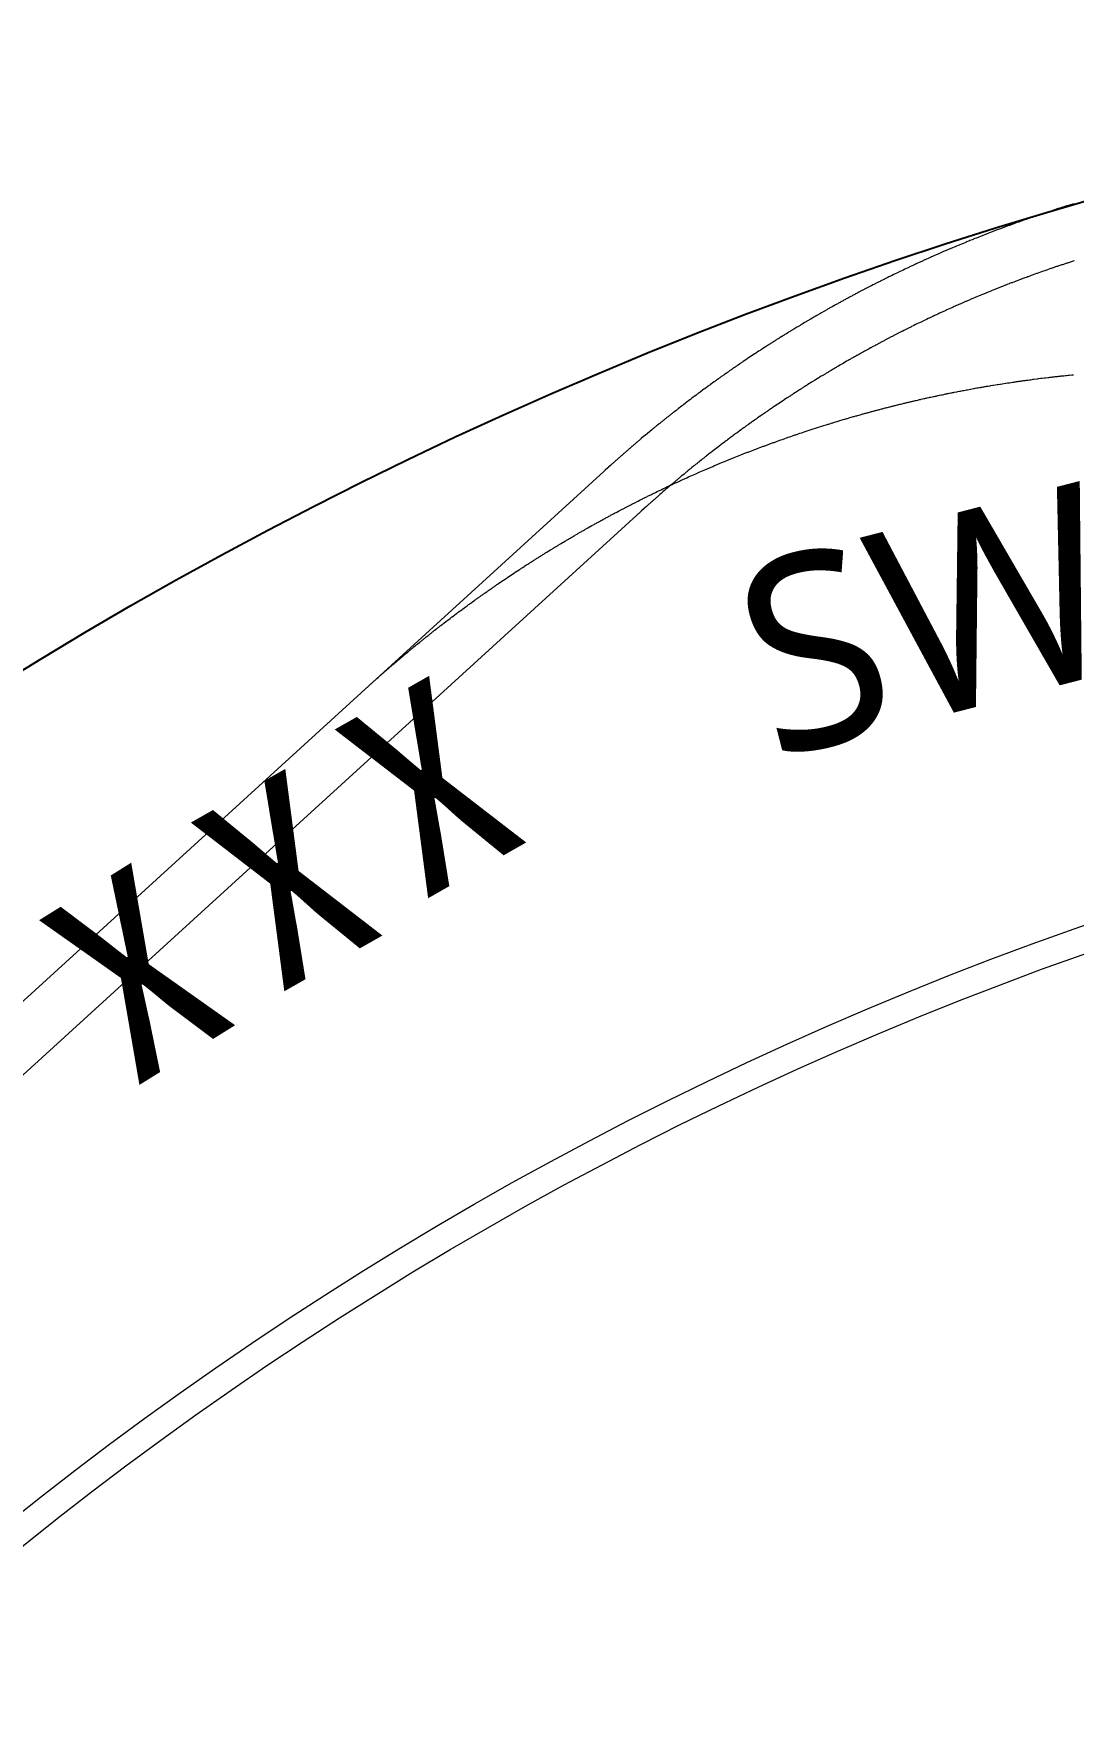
# Model space of a CAD drawing. Header units: millimetres. Extents: x 1403 to 2381, y 158 to 387.
# Drawn here: x 2264.17 to 2267.98, y 290.97 to 297.17 of the extents above; entities that cross this region are included whole.
import ezdxf
from ezdxf.lldxf.tags import DXFTag

# ---------------------------------------------------------------- set-up
doc = ezdxf.new("R2010")
doc.units = ezdxf.units.MM
doc.layers.get('0').update_dxf_attribs({"lineweight": 5})
doc.layers.add('COVER LENS', color=6, linetype='Continuous')
for name, color, linetype, lineweight in [('DIM', 3, 'Continuous', 5), ('Encap', 210, 'Continuous', 5), ('ITO', 2, 'Continuous', 5), ('lens', 6, 'Continuous', 13)]:
    doc.layers.add(name, color=color, linetype=linetype, lineweight=lineweight)
doc.styles.get("Standard").update_dxf_attribs({"font": 'txt', "bigfont": 'gbcbig.shx'})
tags = doc.linetypes.add('CENTER', pattern=[0.6, 0.375, -0.075, 0.075, -0.075]).pattern_tags.tags
tags[10:11] = [DXFTag(74, 4), DXFTag(75, 0), DXFTag(340, '0'), DXFTag(46, 1.0), DXFTag(50, 0.0), DXFTag(44, 0.0), DXFTag(45, 0.0)]
tags[8:9] = [DXFTag(74, 4), DXFTag(75, 0), DXFTag(340, '0'), DXFTag(46, 1.0), DXFTag(50, 0.0), DXFTag(44, 0.0), DXFTag(45, 0.0)]
tags[6:7] = [DXFTag(74, 4), DXFTag(75, 0), DXFTag(340, '0'), DXFTag(46, 1.0), DXFTag(50, 0.0), DXFTag(44, 0.0), DXFTag(45, 0.0)]
tags[4:5] = [DXFTag(74, 4), DXFTag(75, 0), DXFTag(340, '0'), DXFTag(46, 1.0), DXFTag(50, 0.0), DXFTag(44, 0.0), DXFTag(45, 0.0)]

# ---------------------------------------------------------------- blocks, each defined once
blk = doc.blocks.new('R104A3M-001-PNL-V01-C')
at = {"layer": 'Encap', "linetype": 'Continuous', "lineweight": 5}
blk.add_lwpolyline([(257.9549, 328.8259), (257.9621, 328.8325), (257.9646, 328.8346), (257.9694, 328.839), (257.9718, 328.8411), (257.9742, 328.8433), (257.9767, 328.8455), (257.9791, 328.8476), (257.9815, 328.8498), (257.984, 328.8519), (257.9888, 328.8563), (257.9913, 328.8584), (257.9937, 328.8606), (257.9961, 328.8627), (257.9986, 328.8648), (258.001, 328.867), (258.0035, 328.8691), (258.0059, 328.8713), (258.0083, 328.8734), (258.0108, 328.8756), (258.0132, 328.8777), (258.0157, 328.8798), (258.0181, 328.882), (258.0206, 328.8841), (258.023, 328.8862), (258.0255, 328.8883), (258.028, 328.8905), (258.0304, 328.8926), (258.0329, 328.8947), (258.0353, 328.8968), (258.0378, 328.8989), (258.0403, 328.9011), (258.0427, 328.9032), (258.0477, 328.9074), (258.0501, 328.9095), (258.0576, 328.9158), (258.06, 328.9179), (258.0725, 328.9284), (258.0749, 328.9305), (258.0849, 328.9389), (258.0874, 328.9409), (258.0949, 328.9472), (258.0974, 328.9492), (258.1049, 328.9555), (258.1074, 328.9575), (258.1124, 328.9617), (258.1149, 328.9637), (258.1174, 328.9658), (258.12, 328.9678), (258.125, 328.972), (258.1275, 328.974), (258.13, 328.9761), (258.1325, 328.9781), (258.1351, 328.9802), (258.1401, 328.9842), (258.1426, 328.9863), (258.1452, 328.9883), (258.1477, 328.9904), (258.1502, 328.9924), (258.1528, 328.9944), (258.1553, 328.9965), (258.1578, 328.9985), (258.1604, 329.0005), (258.1629, 329.0026), (258.1655, 329.0046), (258.1705, 329.0086), (258.1731, 329.0106), (258.1756, 329.0127), (258.1782, 329.0147), (258.1807, 329.0167), (258.1833, 329.0187), (258.1858, 329.0207), (258.1884, 329.0227), (258.1909, 329.0247), (258.1935, 329.0267), (258.196, 329.0288), (258.2012, 329.0328), (258.2037, 329.0348), (258.2063, 329.0367), (258.2089, 329.0387), (258.2114, 329.0407), (258.2166, 329.0447), (258.2191, 329.0467), (258.2243, 329.0507), (258.2268, 329.0527), (258.2294, 329.0546), (258.2372, 329.0606), (258.2397, 329.0625), (258.2449, 329.0665), (258.2475, 329.0684), (258.2527, 329.0724), (258.2553, 329.0743), (258.2579, 329.0763), (258.2604, 329.0782), (258.2656, 329.0822), (258.2682, 329.0841), (258.2708, 329.0861), (258.276, 329.0899), (258.2786, 329.0919), (258.2812, 329.0938), (258.2839, 329.0958), (258.2891, 329.0996), (258.2917, 329.1016), (258.2969, 329.1054), (258.2995, 329.1074), (258.3047, 329.1112), (258.3074, 329.1132), (258.3152, 329.1189), (258.3179, 329.1208), (258.3205, 329.1227), (258.3231, 329.1247), (258.3257, 329.1266), (258.3284, 329.1285), (258.3336, 329.1323), (258.3363, 329.1342), (258.3415, 329.138), (258.3442, 329.1399), (258.3468, 329.1418), (258.3495, 329.1437), (258.3521, 329.1456), (258.3547, 329.1474), (258.3574, 329.1493), (258.36, 329.1512), (258.3627, 329.1531), (258.3653, 329.155), (258.368, 329.1569), (258.3706, 329.1587), (258.3733, 329.1606), (258.3759, 329.1625), (258.3786, 329.1644), (258.3812, 329.1662), (258.3866, 329.17), (258.3892, 329.1718), (258.3919, 329.1737), (258.3945, 329.1756), (258.3972, 329.1774), (258.3999, 329.1793), (258.4025, 329.1811), (258.4052, 329.183), (258.4079, 329.1848), (258.4106, 329.1867), (258.4132, 329.1885), (258.4159, 329.1904), (258.4186, 329.1922), (258.4213, 329.1941), (258.4239, 329.1959), (258.4266, 329.1977), (258.4293, 329.1996), (258.4347, 329.2032), (258.4373, 329.2051), (258.4454, 329.2105), (258.4481, 329.2124), (258.4616, 329.2214), (258.4643, 329.2233), (258.4886, 329.2395), (258.4913, 329.2412), (258.4967, 329.2448), (258.4995, 329.2466), (258.5049, 329.2502), (258.5076, 329.2519), (258.5103, 329.2537), (258.5131, 329.2555), (258.5158, 329.2573), (258.5185, 329.259), (258.5239, 329.2626), (258.5267, 329.2643), (258.5321, 329.2679), (258.5349, 329.2696), (258.5376, 329.2714), (258.5403, 329.2731), (258.5431, 329.2749), (258.5458, 329.2766), (258.5485, 329.2784), (258.5513, 329.2801), (258.554, 329.2819), (258.5568, 329.2836), (258.5595, 329.2854), (258.5623, 329.2871), (258.565, 329.2889), (258.5677, 329.2906), (258.5705, 329.2923), (258.5732, 329.2941), (258.576, 329.2958), (258.5787, 329.2975), (258.5815, 329.2992), (258.5842, 329.301), (258.5898, 329.3044), (258.5925, 329.3061), (258.5953, 329.3078), (258.598, 329.3095), (258.6008, 329.3113), (258.6036, 329.313), (258.6063, 329.3147), (258.6119, 329.3181), (258.6146, 329.3198), (258.6202, 329.3232), (258.6229, 329.3249), (258.6313, 329.33), (258.634, 329.3316), (258.6452, 329.3384), (258.6479, 329.34), (258.6563, 329.3451), (258.6591, 329.3467), (258.6647, 329.3501), (258.6674, 329.3517), (258.673, 329.3551), (258.6758, 329.3567), (258.6786, 329.3584), (258.6814, 329.36), (258.6842, 329.3617), (258.687, 329.3633), (258.6898, 329.365), (258.6926, 329.3666), (258.6954, 329.3683), (258.701, 329.3715), (258.7038, 329.3732), (258.7066, 329.3748), (258.7095, 329.3764), (258.7123, 329.3781), (258.7179, 329.3813), (258.7207, 329.383), (258.7291, 329.3878), (258.732, 329.3894), (258.7348, 329.3911), (258.7432, 329.3959), (258.7461, 329.3975), (258.7545, 329.4023), (258.7574, 329.4039), (258.763, 329.4071), (258.7659, 329.4087), (258.7715, 329.4119), (258.7744, 329.4134), (258.78, 329.4166), (258.7829, 329.4182), (258.7857, 329.4198), (258.7886, 329.4213), (258.7914, 329.4229), (258.7943, 329.4245), (258.7971, 329.4261), (258.7999, 329.4276), (258.8028, 329.4292), (258.8056, 329.4308), (258.8085, 329.4323), (258.8113, 329.4339), (258.8142, 329.4354), (258.817, 329.437), (258.8199, 329.4386), (258.8227, 329.4401), (258.8256, 329.4417), (258.8285, 329.4432), (258.8313, 329.4447), (258.8342, 329.4463), (258.837, 329.4478), (258.8399, 329.4494), (258.8428, 329.4509), (258.8456, 329.4524), (258.8485, 329.454), (258.8514, 329.4555), (258.8542, 329.457), (258.8571, 329.4586), (258.86, 329.4601), (258.8628, 329.4616), (258.8686, 329.4646), (258.8714, 329.4662), (258.883, 329.4722), (258.8858, 329.4737), (258.8974, 329.4797), (258.9002, 329.4812), (258.9147, 329.4887), (258.9176, 329.4901), (258.9234, 329.4931), (258.9262, 329.4946), (258.9291, 329.496), (258.9378, 329.5005), (258.9407, 329.5019), (258.9465, 329.5049), (258.9494, 329.5063), (258.9523, 329.5078), (258.9552, 329.5092), (258.9582, 329.5107), (258.9611, 329.5121), (258.964, 329.5136), (258.9669, 329.515), (258.9698, 329.5165), (258.9727, 329.5179), (258.9756, 329.5194), (258.9814, 329.5222), (258.9843, 329.5237), (258.9873, 329.5251), (258.9902, 329.5265), (258.9931, 329.528), (258.9989, 329.5308), (259.0019, 329.5322), (259.0048, 329.5337), (259.0106, 329.5365), (259.0136, 329.5379), (259.0223, 329.5421), (259.0253, 329.5435), (259.0311, 329.5463), (259.0341, 329.5477), (259.0399, 329.5505), (259.0429, 329.5519), (259.0487, 329.5547), (259.0517, 329.5561), (259.0546, 329.5575), (259.0576, 329.5589), (259.0605, 329.5602), (259.0634, 329.5616), (259.0664, 329.563), (259.0693, 329.5644), (259.0723, 329.5657), (259.0752, 329.5671), (259.0782, 329.5685), (259.0811, 329.5698), (259.0841, 329.5712), (259.087, 329.5726), (259.09, 329.5739), (259.0929, 329.5753), (259.0959, 329.5766), (259.0988, 329.578), (259.1018, 329.5793), (259.1047, 329.5807), (259.1077, 329.582), (259.1107, 329.5834), (259.1136, 329.5847), (259.1166, 329.586), (259.1195, 329.5874), (259.1255, 329.59), (259.1284, 329.5914), (259.1344, 329.594), (259.1373, 329.5954), (259.1433, 329.598), (259.1462, 329.5993), (259.1522, 329.6019), (259.1551, 329.6033), (259.1641, 329.6072), (259.167, 329.6085), (259.179, 329.6137), (259.1819, 329.615), (259.1849, 329.6163), (259.1879, 329.6175), (259.1969, 329.6214), (259.1998, 329.6227), (259.2028, 329.6239), (259.2118, 329.6278), (259.2148, 329.629), (259.2208, 329.6316), (259.2238, 329.6328), (259.2268, 329.6341), (259.2298, 329.6353), (259.2358, 329.6379), (259.2388, 329.6391), (259.2418, 329.6404), (259.2478, 329.6428), (259.2508, 329.6441), (259.2538, 329.6453), (259.2568, 329.6466), (259.2628, 329.649), (259.2658, 329.6503), (259.2748, 329.6539), (259.2778, 329.6552), (259.2868, 329.6588), (259.2899, 329.66), (259.2929, 329.6613), (259.3049, 329.6661), (259.308, 329.6673), (259.32, 329.6721), (259.3231, 329.6733), (259.3261, 329.6744), (259.3321, 329.6768), (259.3352, 329.678), (259.3382, 329.6792), (259.3412, 329.6803), (259.3443, 329.6815), (259.3503, 329.6839), (259.3533, 329.685), (259.3564, 329.6862), (259.3594, 329.6874), (259.3624, 329.6885), (259.3655, 329.6897), (259.3685, 329.6908), (259.3716, 329.692), (259.3746, 329.6932), (259.3776, 329.6943), (259.3807, 329.6955), (259.3867, 329.6977), (259.3898, 329.6989), (259.3928, 329.7), (259.3959, 329.7012), (259.3989, 329.7023), (259.402, 329.7034), (259.405, 329.7046), (259.4081, 329.7057), (259.4111, 329.7068), (259.4142, 329.7079), (259.4172, 329.7091), (259.4203, 329.7102), (259.4233, 329.7113), (259.4264, 329.7124), (259.4294, 329.7135), (259.4325, 329.7146), (259.4355, 329.7158), (259.4386, 329.7169), (259.4416, 329.718), (259.4447, 329.7191), (259.4477, 329.7202), (259.4539, 329.7224), (259.4569, 329.7235), (259.46, 329.7245), (259.463, 329.7256), (259.4692, 329.7278), (259.4722, 329.7289), (259.4753, 329.73), (259.4783, 329.731), (259.4845, 329.7332), (259.4875, 329.7343), (259.4906, 329.7353), (259.4968, 329.7375), (259.4998, 329.7385), (259.506, 329.7407), (259.509, 329.7417), (259.5121, 329.7428), (259.5152, 329.7438), (259.5183, 329.7449), (259.5213, 329.7459), (259.5244, 329.747), (259.5306, 329.749), (259.5336, 329.7501), (259.5398, 329.7521), (259.5429, 329.7532), (259.5491, 329.7552), (259.5521, 329.7563), (259.5676, 329.7613), (259.5706, 329.7624), (259.6016, 329.7724), (259.6047, 329.7733), (259.614, 329.7763), (259.617, 329.7773), (259.6201, 329.7782), (259.6294, 329.7812), (259.6326, 329.7821), (259.6357, 329.7831), (259.6388, 329.784), (259.645, 329.786), (259.6481, 329.7869), (259.6512, 329.7879), (259.6543, 329.7888), (259.6574, 329.7898), (259.6605, 329.7907), (259.6636, 329.7917), (259.6698, 329.7935), (259.6729, 329.7945), (259.676, 329.7954), (259.6792, 329.7964), (259.6885, 329.7991), (259.6916, 329.8001), (259.6978, 329.8019), (259.701, 329.8028), (259.7041, 329.8037), (259.7072, 329.8047), (259.7134, 329.8065), (259.7166, 329.8074), (259.729, 329.811), (259.7322, 329.8119), (259.7384, 329.8137), (259.7415, 329.8145), (259.7447, 329.8154), (259.754, 329.8181), (259.7572, 329.819), (259.7603, 329.8198), (259.7634, 329.8207), (259.7666, 329.8216), (259.7697, 329.8224), (259.7728, 329.8233), (259.776, 329.8242), (259.7791, 329.825), (259.7822, 329.8259), (259.7854, 329.8267), (259.7885, 329.8276), (259.7916, 329.8284), (259.7948, 329.8293), (259.7979, 329.8301), (259.801, 329.831), (259.8042, 329.8318), (259.8073, 329.8327), (259.8105, 329.8335), (259.8136, 329.8343), (259.8167, 329.8352), (259.8199, 329.836), (259.823, 329.8368), (259.8262, 329.8377), (259.8324, 329.8393), (259.8356, 329.8401), (259.8387, 329.841), (259.8419, 329.8418), (259.845, 329.8426), (259.8482, 329.8434), (259.8513, 329.8442), (259.8545, 329.845), (259.8576, 329.8458), (259.8608, 329.8466), (259.8639, 329.8474), (259.8671, 329.8482), (259.8702, 329.849), (259.8734, 329.8498), (259.8765, 329.8506), (259.8797, 329.8514), (259.8828, 329.8522), (259.886, 329.853), (259.8891, 329.8537), (259.8923, 329.8545), (259.8954, 329.8553), (259.8986, 329.8561), (259.9017, 329.8568), (259.9081, 329.8584), (259.9112, 329.8591), (259.9144, 329.8599), (259.9175, 329.8607), (259.9207, 329.8614), (259.9238, 329.8622), (259.927, 329.8629), (259.9302, 329.8637), (259.9333, 329.8644), (259.9365, 329.8652), (259.9397, 329.8659), (259.9428, 329.8667), (259.946, 329.8674), (259.9491, 329.8682), (259.9555, 329.8696), (259.9586, 329.8704), (259.965, 329.8718), (259.9681, 329.8725), (259.9713, 329.8733), (259.9745, 329.874), (259.9776, 329.8747), (259.9872, 329.8768), (259.9903, 329.8775), (259.9935, 329.8782), (259.9967, 329.879), (259.9998, 329.8797), (260.0062, 329.8811), (260.0094, 329.8817), (260.0125, 329.8824), (260.0221, 329.8845), (260.0252, 329.8852), (260.0284, 329.8859), (260.0316, 329.8865), (260.0348, 329.8872), (260.0379, 329.8879), (260.0411, 329.8886), (260.0443, 329.8892), (260.0507, 329.8906), (260.0538, 329.8912), (260.0602, 329.8926), (260.0634, 329.8932), (260.0666, 329.8939), (260.0698, 329.8945), (260.0729, 329.8952), (260.0761, 329.8958), (260.0793, 329.8965), (260.0857, 329.8977), (260.0889, 329.8984), (260.092, 329.899), (260.0952, 329.8996), (260.0984, 329.9003), (260.108, 329.9021), (260.1112, 329.9028), (260.1176, 329.904), (260.1207, 329.9046), (260.1303, 329.9064), (260.1335, 329.9071), (260.1431, 329.9089), (260.1463, 329.9094), (260.1687, 329.9136), (260.1719, 329.9141), (260.175, 329.9147), (260.1814, 329.9159), (260.1846, 329.9164), (260.191, 329.9176), (260.1942, 329.9181), (260.1974, 329.9187), (260.2006, 329.9192), (260.2038, 329.9198), (260.207, 329.9203), (260.2102, 329.9209), (260.2135, 329.9214), (260.2167, 329.922), (260.2199, 329.9225), (260.2231, 329.9231), (260.2295, 329.9241), (260.2327, 329.9247), (260.2391, 329.9257), (260.2423, 329.9263), (260.2551, 329.9283), (260.2583, 329.9289), (260.2647, 329.9299), (260.268, 329.9304), (260.2936, 329.9344), (260.2969, 329.9349), (260.3001, 329.9353), (260.3129, 329.9373), (260.3161, 329.9377), (260.3193, 329.9382), (260.3226, 329.9387), (260.3258, 329.9391), (260.3322, 329.9401), (260.3354, 329.9405), (260.3386, 329.941), (260.3419, 329.9414), (260.3451, 329.9419), (260.3483, 329.9423), (260.3515, 329.9428), (260.3547, 329.9432), (260.3579, 329.9437), (260.3612, 329.9441), (260.3644, 329.9445), (260.3676, 329.945), (260.374, 329.9458), (260.3773, 329.9463), (260.3837, 329.9471), (260.3869, 329.9476), (260.3902, 329.948), (260.403, 329.9496), (260.4063, 329.95), (260.4159, 329.9512), (260.4192, 329.9516), (260.4288, 329.9528), (260.4321, 329.9532), (260.4417, 329.9544), (260.445, 329.9548), (260.4482, 329.9551), (260.4546, 329.9559), (260.4579, 329.9563), (260.4611, 329.9566), (260.4643, 329.957), (260.4676, 329.9574), (260.4708, 329.9577), (260.474, 329.9581), (260.4772, 329.9584), (260.4805, 329.9588), (260.4837, 329.9591), (260.4869, 329.9595), (260.4902, 329.9598), (260.4934, 329.9602), (260.4966, 329.9605), (260.4999, 329.9609), (260.5063, 329.9615), (260.5096, 329.9619), (260.516, 329.9625), (260.5193, 329.9629), (260.5289, 329.9638), (260.5322, 329.9641), (260.5354, 329.9645)], dxfattribs=at)
at = {"layer": 'Encap', "linetype": 'CENTER', "lineweight": 5}
blk.add_circle((264.9483, 315.4122), 13.175, dxfattribs=at)
at = {"layer": 'ITO', "linetype": 'Continuous', "lineweight": 5}
blk.add_lwpolyline([(260.5348, 330.5898), (260.5317, 330.5888), (260.5286, 330.5879), (260.5255, 330.5869), (260.5224, 330.586), (260.5162, 330.584), (260.5131, 330.5831), (260.51, 330.5821), (260.5068, 330.5812), (260.4975, 330.5782), (260.4944, 330.5773), (260.4914, 330.5763), (260.4821, 330.5733), (260.479, 330.5724), (260.448, 330.5624), (260.445, 330.5613), (260.4295, 330.5563), (260.4265, 330.5552), (260.4203, 330.5532), (260.4172, 330.5521), (260.411, 330.5501), (260.408, 330.549), (260.4018, 330.547), (260.3987, 330.5459), (260.3957, 330.5449), (260.3926, 330.5438), (260.3895, 330.5428), (260.3864, 330.5417), (260.3834, 330.5407), (260.3772, 330.5385), (260.3742, 330.5375), (260.368, 330.5353), (260.3649, 330.5343), (260.3619, 330.5332), (260.3557, 330.531), (260.3527, 330.53), (260.3496, 330.5289), (260.3466, 330.5278), (260.3404, 330.5256), (260.3374, 330.5245), (260.3343, 330.5235), (260.3313, 330.5224), (260.3251, 330.5202), (260.3221, 330.5191), (260.319, 330.518), (260.316, 330.5169), (260.3129, 330.5158), (260.3099, 330.5146), (260.3068, 330.5135), (260.3038, 330.5124), (260.3007, 330.5113), (260.2977, 330.5102), (260.2946, 330.5091), (260.2916, 330.5079), (260.2885, 330.5068), (260.2855, 330.5057), (260.2824, 330.5046), (260.2794, 330.5034), (260.2763, 330.5023), (260.2733, 330.5012), (260.2702, 330.5), (260.2672, 330.4989), (260.2641, 330.4977), (260.2581, 330.4955), (260.255, 330.4943), (260.252, 330.4932), (260.249, 330.492), (260.2459, 330.4908), (260.2429, 330.4897), (260.2398, 330.4885), (260.2368, 330.4874), (260.2338, 330.4862), (260.2307, 330.485), (260.2277, 330.4839), (260.2217, 330.4815), (260.2186, 330.4803), (260.2156, 330.4792), (260.2126, 330.478), (260.2095, 330.4768), (260.2035, 330.4744), (260.2005, 330.4733), (260.1974, 330.4721), (260.1854, 330.4673), (260.1823, 330.4661), (260.1703, 330.4613), (260.1673, 330.46), (260.1642, 330.4588), (260.1552, 330.4552), (260.1522, 330.4539), (260.1432, 330.4503), (260.1402, 330.449), (260.1342, 330.4466), (260.1312, 330.4453), (260.1282, 330.4441), (260.1252, 330.4428), (260.1192, 330.4404), (260.1162, 330.4391), (260.1132, 330.4379), (260.1072, 330.4353), (260.1042, 330.4341), (260.1012, 330.4328), (260.0982, 330.4316), (260.0922, 330.429), (260.0892, 330.4278), (260.0802, 330.4239), (260.0772, 330.4227), (260.0743, 330.4214), (260.0653, 330.4175), (260.0623, 330.4163), (260.0593, 330.415), (260.0564, 330.4137), (260.0444, 330.4085), (260.0415, 330.4072), (260.0325, 330.4033), (260.0296, 330.4019), (260.0236, 330.3993), (260.0207, 330.398), (260.0147, 330.3954), (260.0118, 330.394), (260.0058, 330.3914), (260.0029, 330.39), (259.9969, 330.3874), (259.994, 330.386), (259.991, 330.3847), (259.9881, 330.3834), (259.9851, 330.382), (259.9821, 330.3807), (259.9792, 330.3793), (259.9762, 330.378), (259.9733, 330.3766), (259.9703, 330.3753), (259.9674, 330.3739), (259.9644, 330.3726), (259.9615, 330.3712), (259.9585, 330.3698), (259.9556, 330.3685), (259.9526, 330.3671), (259.9497, 330.3657), (259.9467, 330.3644), (259.9438, 330.363), (259.9408, 330.3616), (259.9379, 330.3602), (259.935, 330.3589), (259.932, 330.3575), (259.9291, 330.3561), (259.9261, 330.3547), (259.9203, 330.3519), (259.9173, 330.3505), (259.9115, 330.3477), (259.9085, 330.3463), (259.9027, 330.3435), (259.8997, 330.3421), (259.891, 330.3379), (259.888, 330.3365), (259.8822, 330.3337), (259.8793, 330.3322), (259.8763, 330.3308), (259.8705, 330.328), (259.8676, 330.3265), (259.8647, 330.3251), (259.8617, 330.3237), (259.8588, 330.3222), (259.853, 330.3194), (259.8501, 330.3179), (259.8472, 330.3165), (259.8443, 330.315), (259.8414, 330.3136), (259.8385, 330.3121), (259.8356, 330.3107), (259.8326, 330.3092), (259.8297, 330.3078), (259.8268, 330.3063), (259.8239, 330.3049), (259.8181, 330.3019), (259.8152, 330.3005), (259.8065, 330.296), (259.8036, 330.2946), (259.8008, 330.2931), (259.795, 330.2901), (259.7921, 330.2887), (259.7776, 330.2812), (259.7748, 330.2797), (259.7632, 330.2737), (259.7604, 330.2722), (259.7488, 330.2662), (259.746, 330.2646), (259.7402, 330.2616), (259.7374, 330.2601), (259.7345, 330.2586), (259.7316, 330.257), (259.7288, 330.2555), (259.7259, 330.254), (259.723, 330.2524), (259.7202, 330.2509), (259.7173, 330.2494), (259.7144, 330.2478), (259.7116, 330.2463), (259.7087, 330.2447), (259.7059, 330.2432), (259.703, 330.2417), (259.7001, 330.2401), (259.6973, 330.2386), (259.6944, 330.237), (259.6916, 330.2354), (259.6887, 330.2339), (259.6859, 330.2323), (259.683, 330.2308), (259.6802, 330.2292), (259.6773, 330.2276), (259.6745, 330.2261), (259.6717, 330.2245), (259.6688, 330.2229), (259.666, 330.2213), (259.6631, 330.2198), (259.6603, 330.2182), (259.6574, 330.2166), (259.6518, 330.2134), (259.6489, 330.2119), (259.6433, 330.2087), (259.6404, 330.2071), (259.6348, 330.2039), (259.6319, 330.2023), (259.6235, 330.1975), (259.6206, 330.1959), (259.6122, 330.1911), (259.6094, 330.1894), (259.6065, 330.1878), (259.5981, 330.183), (259.5953, 330.1813), (259.5897, 330.1781), (259.5869, 330.1764), (259.584, 330.1748), (259.5812, 330.1732), (259.5784, 330.1715), (259.5728, 330.1683), (259.57, 330.1666), (259.5672, 330.165), (259.5644, 330.1633), (259.5616, 330.1617), (259.5588, 330.16), (259.556, 330.1584), (259.5532, 330.1567), (259.5504, 330.1551), (259.5448, 330.1517), (259.5421, 330.1501), (259.5365, 330.1467), (259.5337, 330.1451), (259.5253, 330.14), (259.5226, 330.1384), (259.5114, 330.1316), (259.5087, 330.13), (259.5003, 330.1249), (259.4976, 330.1232), (259.492, 330.1198), (259.4893, 330.1181), (259.4837, 330.1147), (259.481, 330.113), (259.4782, 330.1113), (259.4754, 330.1095), (259.4727, 330.1078), (259.4699, 330.1061), (259.4672, 330.1044), (259.4616, 330.101), (259.4589, 330.0992), (259.4561, 330.0975), (259.4534, 330.0958), (259.4506, 330.0941), (259.4479, 330.0923), (259.4451, 330.0906), (259.4424, 330.0889), (259.4397, 330.0871), (259.4369, 330.0854), (259.4342, 330.0836), (259.4314, 330.0819), (259.4287, 330.0801), (259.4259, 330.0784), (259.4232, 330.0766), (259.4205, 330.0749), (259.4177, 330.0731), (259.415, 330.0714), (259.4123, 330.0696), (259.4095, 330.0679), (259.4041, 330.0643), (259.4013, 330.0626), (259.3959, 330.059), (259.3932, 330.0573), (259.3905, 330.0555), (259.3877, 330.0537), (259.385, 330.0519), (259.3823, 330.0502), (259.3769, 330.0466), (259.3741, 330.0448), (259.3687, 330.0412), (259.366, 330.0395), (259.3417, 330.0233), (259.339, 330.0214), (259.3255, 330.0124), (259.3228, 330.0105), (259.3147, 330.0051), (259.3121, 330.0032), (259.3067, 329.9996), (259.304, 329.9977), (259.3013, 329.9959), (259.2987, 329.9941), (259.296, 329.9922), (259.2933, 329.9904), (259.2906, 329.9885), (259.288, 329.9867), (259.2853, 329.9848), (259.2826, 329.983), (259.2799, 329.9811), (259.2773, 329.9793), (259.2746, 329.9774), (259.2719, 329.9756), (259.2693, 329.9737), (259.2666, 329.9718), (259.264, 329.97), (259.2586, 329.9662), (259.256, 329.9644), (259.2533, 329.9625), (259.2507, 329.9606), (259.248, 329.9587), (259.2454, 329.9569), (259.2427, 329.955), (259.2401, 329.9531), (259.2374, 329.9512), (259.2348, 329.9493), (259.2321, 329.9474), (259.2295, 329.9456), (259.2269, 329.9437), (259.2242, 329.9418), (259.2216, 329.9399), (259.2189, 329.938), (259.2137, 329.9342), (259.211, 329.9323), (259.2058, 329.9285), (259.2031, 329.9266), (259.2005, 329.9247), (259.1979, 329.9227), (259.1953, 329.9208), (259.1926, 329.9189), (259.1848, 329.9132), (259.1821, 329.9112), (259.1769, 329.9074), (259.1743, 329.9054), (259.1691, 329.9016), (259.1665, 329.8996), (259.1613, 329.8958), (259.1586, 329.8938), (259.156, 329.8919), (259.1534, 329.8899), (259.1482, 329.8861), (259.1456, 329.8841), (259.143, 329.8822), (259.1378, 329.8782), (259.1353, 329.8763), (259.1327, 329.8743), (259.1301, 329.8724), (259.1249, 329.8684), (259.1223, 329.8665), (259.1171, 329.8625), (259.1146, 329.8606), (259.1068, 329.8546), (259.1042, 329.8527), (259.1017, 329.8507), (259.0965, 329.8467), (259.094, 329.8447), (259.0888, 329.8407), (259.0863, 329.8387), (259.0837, 329.8367), (259.0811, 329.8348), (259.0786, 329.8328), (259.0734, 329.8288), (259.0709, 329.8267), (259.0683, 329.8247), (259.0658, 329.8227), (259.0632, 329.8207), (259.0607, 329.8187), (259.0581, 329.8167), (259.0556, 329.8147), (259.053, 329.8127), (259.0505, 329.8106), (259.0479, 329.8086), (259.0429, 329.8046), (259.0403, 329.8026), (259.0378, 329.8005), (259.0352, 329.7985), (259.0327, 329.7965), (259.0302, 329.7944), (259.0276, 329.7924), (259.0251, 329.7904), (259.0226, 329.7883), (259.02, 329.7863), (259.0175, 329.7842), (259.0125, 329.7802), (259.0099, 329.7781), (259.0074, 329.7761), (259.0049, 329.774), (259.0024, 329.772), (258.9974, 329.7678), (258.9948, 329.7658), (258.9923, 329.7637), (258.9898, 329.7617), (258.9848, 329.7575), (258.9823, 329.7555), (258.9748, 329.7492), (258.9723, 329.7472), (258.9648, 329.7409), (258.9623, 329.7389), (258.9523, 329.7305), (258.9499, 329.7284), (258.9374, 329.7179), (258.935, 329.7158), (258.9275, 329.7095), (258.9251, 329.7074), (258.9201, 329.7032), (258.9177, 329.7011), (258.9152, 329.6989), (258.9127, 329.6968), (258.9103, 329.6947), (258.9078, 329.6926), (258.9054, 329.6905), (258.9029, 329.6883), (258.9004, 329.6862), (258.898, 329.6841), (258.8955, 329.682), (258.8931, 329.6798), (258.8906, 329.6777), (258.8882, 329.6756), (258.8857, 329.6734), (258.8833, 329.6713), (258.8809, 329.6691), (258.8784, 329.667), (258.876, 329.6648), (258.8735, 329.6627), (258.8711, 329.6606), (258.8687, 329.6584), (258.8662, 329.6563), (258.8614, 329.6519), (258.8589, 329.6498), (258.8565, 329.6476), (258.8541, 329.6455), (258.8516, 329.6433), (258.8492, 329.6411), (258.8468, 329.639), (258.842, 329.6346), (258.8395, 329.6325), (258.8323, 329.6259), (258.8299, 329.6238), (258.8203, 329.615), (258.8179, 329.6129), (258.8155, 329.6107), (258.8154, 329.6107), (255.0945, 326.2178)], dxfattribs=at)
blk = doc.blocks.new('R104A3M-001-Fom-V01-A')
at = {"layer": 'DIM', "color": 32, "lineweight": 5}
for points in [[(-4.4107, 14.969), (-4.4351, 14.9611), (-4.4381, 14.96), (-4.4536, 14.955), (-4.4566, 14.9539), (-4.4638, 14.9515), (-4.4669, 14.9504), (-4.4721, 14.9488), (-4.4751, 14.9477), (-4.4823, 14.9453), (-4.4845, 14.9446), (-4.4875, 14.9436), (-4.4915, 14.9421), (-4.4946, 14.9411), (-4.4968, 14.9404), (-4.4998, 14.9394), (-4.506, 14.9372), (-4.509, 14.9362), (-4.5161, 14.9336), (-4.5182, 14.933), (-4.5185, 14.9329), (-4.5275, 14.9297), (-4.5305, 14.9287), (-4.5308, 14.9286), (-4.5338, 14.9275), (-4.54, 14.9253), (-4.5457, 14.9232), (-4.5488, 14.9222), (-4.5491, 14.9221), (-4.5553, 14.9199), (-4.5583, 14.9188), (-4.5614, 14.9177), (-4.5644, 14.9166), (-4.5648, 14.9164), (-4.5678, 14.9152), (-4.5736, 14.9132), (-4.5766, 14.9121), (-4.5797, 14.911), (-4.5827, 14.9099), (-4.5831, 14.9097), (-4.5861, 14.9085), (-4.5919, 14.9065), (-4.5949, 14.9054), (-4.5953, 14.9052), (-4.5983, 14.904), (-4.6041, 14.902), (-4.6044, 14.9018), (-4.6075, 14.9006), (-4.6105, 14.8995), (-4.6136, 14.8983), (-4.6196, 14.8961), (-4.6227, 14.8949), (-4.6247, 14.8942), (-4.626, 14.8937), (-4.6318, 14.8914), (-4.6348, 14.8903), (-4.6379, 14.8891), (-4.6399, 14.8884), (-4.6412, 14.8879), (-4.647, 14.8856), (-4.649, 14.8849), (-4.6533, 14.8832), (-4.6591, 14.8809), (-4.6611, 14.8802), (-4.6624, 14.8797), (-4.6655, 14.8785), (-4.6732, 14.8754), (-4.6772, 14.8739), (-4.6776, 14.8738), (-4.6896, 14.869), (-4.6927, 14.8678), (-4.7011, 14.8645), (-4.7051, 14.8627), (-4.7108, 14.8605), (-4.7162, 14.8584), (-4.7192, 14.8571), (-4.7282, 14.8535), (-4.7312, 14.8522), (-4.7372, 14.8498), (-4.7402, 14.8485), (-4.7432, 14.8473), (-4.7462, 14.846), (-4.7522, 14.8436), (-4.7552, 14.8423), (-4.7582, 14.8411), (-4.7642, 14.8385), (-4.7672, 14.8373), (-4.7702, 14.836), (-4.7732, 14.8348), (-4.7792, 14.8322), (-4.7822, 14.831), (-4.7912, 14.8271), (-4.793, 14.8263), (-4.7933, 14.8262), (-4.8061, 14.8207), (-4.8088, 14.8196), (-4.8112, 14.8185), (-4.8232, 14.8133), (-4.8261, 14.812), (-4.8325, 14.8092), (-4.8354, 14.8078), (-4.844, 14.8041), (-4.8469, 14.8028), (-4.8503, 14.8013), (-4.8532, 14.7999), (-4.8592, 14.7973), (-4.8621, 14.7959), (-4.8681, 14.7933), (-4.871, 14.7919), (-4.8766, 14.7895), (-4.877, 14.7893), (-4.8811, 14.7874), (-4.8829, 14.7866), (-4.8858, 14.7852), (-4.8888, 14.7839), (-4.8917, 14.7825), (-4.8947, 14.7812), (-4.8976, 14.7798), (-4.9006, 14.7785), (-4.901, 14.7783), (-4.9066, 14.7757), (-4.9095, 14.7744), (-4.9099, 14.7742), (-4.9153, 14.7716), (-4.9183, 14.7703), (-4.9187, 14.7701), (-4.9217, 14.7687), (-4.926, 14.7667), (-4.9301, 14.7648), (-4.9305, 14.7646), (-4.9334, 14.7632), (-4.9364, 14.7618), (-4.9422, 14.759), (-4.9452, 14.7576), (-4.951, 14.7548), (-4.954, 14.7534), (-4.9598, 14.7506), (-4.9628, 14.7492), (-4.9715, 14.745), (-4.9745, 14.7436), (-4.9766, 14.7426), (-4.9807, 14.7405), (-4.9862, 14.7379), (-4.9883, 14.7369), (-4.9912, 14.7354), (-4.9978, 14.7322), (-4.9983, 14.732), (-5, 14.7311), (-5.0058, 14.7283), (-5.0087, 14.7268), (-5.0116, 14.7254), (-5.0145, 14.7239), (-5.0174, 14.7225), (-5.0203, 14.721), (-5.0245, 14.719), (-5.0275, 14.7175), (-5.0291, 14.7167), (-5.032, 14.7152), (-5.0349, 14.7138), (-5.0407, 14.7108), (-5.0436, 14.7094), (-5.0523, 14.7049), (-5.0539, 14.7041), (-5.0543, 14.7039), (-5.0638, 14.699), (-5.0667, 14.6976), (-5.0775, 14.692), (-5.0803, 14.6905), (-5.0919, 14.6845), (-5.0947, 14.683), (-5.1039, 14.6783), (-5.1067, 14.6767), (-5.1149, 14.6724), (-5.1177, 14.6709), (-5.1195, 14.67), (-5.1211, 14.6691), (-5.1263, 14.6663), (-5.1281, 14.6654), (-5.1297, 14.6645), (-5.1349, 14.6617), (-5.1367, 14.6608), (-5.1383, 14.6599), (-5.1411, 14.6584), (-5.144, 14.6568), (-5.1492, 14.654), (-5.151, 14.6531), (-5.1526, 14.6522), (-5.1554, 14.6507), (-5.1559, 14.6504), (-5.1611, 14.6475), (-5.164, 14.646), (-5.1668, 14.6444), (-5.1697, 14.6429), (-5.1701, 14.6426), (-5.1754, 14.6397), (-5.1769, 14.6389), (-5.1786, 14.6379), (-5.1815, 14.6363), (-5.1867, 14.6334), (-5.1896, 14.6319), (-5.19, 14.6316), (-5.1929, 14.63), (-5.2009, 14.6255), (-5.2038, 14.624), (-5.207, 14.6221), (-5.2099, 14.6205), (-5.2155, 14.6173), (-5.2184, 14.6157), (-5.2268, 14.6109), (-5.2297, 14.6093), (-5.2345, 14.6066), (-5.2386, 14.6041), (-5.2438, 14.6012), (-5.2486, 14.5985), (-5.2514, 14.5968), (-5.257, 14.5936), (-5.2611, 14.5911), (-5.2658, 14.5885), (-5.2683, 14.587), (-5.2739, 14.5838), (-5.2767, 14.5821), (-5.2795, 14.5805), (-5.2823, 14.5788), (-5.2851, 14.5772), (-5.2879, 14.5755), (-5.2907, 14.5739), (-5.2935, 14.5722), (-5.2963, 14.5706), (-5.3006, 14.568), (-5.3033, 14.5664), (-5.3102, 14.5622), (-5.313, 14.5606), (-5.3201, 14.5563), (-5.3228, 14.5547), (-5.334, 14.5479), (-5.3367, 14.5463), (-5.3428, 14.5426), (-5.3455, 14.5409), (-5.3511, 14.5375), (-5.3538, 14.5358), (-5.3594, 14.5324), (-5.3621, 14.5307), (-5.3641, 14.5295), (-5.3655, 14.5286), (-5.3704, 14.5255), (-5.3732, 14.5238), (-5.3759, 14.5221), (-5.3793, 14.52), (-5.382, 14.5182), (-5.387, 14.5152), (-5.3897, 14.5135), (-5.3903, 14.5131), (-5.393, 14.5113), (-5.3974, 14.5086), (-5.4012, 14.5061), (-5.404, 14.5044), (-5.4067, 14.5026), (-5.4095, 14.5009), (-5.4122, 14.4991), (-5.415, 14.4974), (-5.4163, 14.4965), (-5.4204, 14.494), (-5.4232, 14.4922), (-5.4245, 14.4913), (-5.4286, 14.4886), (-5.4314, 14.4869), (-5.4368, 14.4833), (-5.4396, 14.4816), (-5.4436, 14.4789), (-5.4463, 14.4772), (-5.4482, 14.476), (-5.451, 14.4742), (-5.4545, 14.4718), (-5.4572, 14.4701), (-5.4618, 14.4671), (-5.4646, 14.4653), (-5.4708, 14.4611), (-5.4735, 14.4594), (-5.4935, 14.4461), (-5.4962, 14.4442), (-5.5097, 14.4352), (-5.5124, 14.4333), (-5.519, 14.4289), (-5.5216, 14.427), (-5.5285, 14.4224), (-5.5312, 14.4205), (-5.5346, 14.4183), (-5.5351, 14.4179), (-5.5392, 14.415), (-5.5419, 14.4132), (-5.5432, 14.4123), (-5.5458, 14.4105), (-5.5499, 14.4076), (-5.5526, 14.4058), (-5.5539, 14.4049), (-5.5565, 14.4031), (-5.5606, 14.4002), (-5.5618, 14.3994), (-5.5624, 14.399), (-5.5672, 14.3956), (-5.5698, 14.3938), (-5.5752, 14.39), (-5.5778, 14.3882), (-5.5784, 14.3878), (-5.581, 14.3859), (-5.5858, 14.3825), (-5.5884, 14.3807), (-5.589, 14.3803), (-5.5916, 14.3784), (-5.5943, 14.3765), (-5.5969, 14.3746), (-5.6017, 14.3712), (-5.6028, 14.3704), (-5.6048, 14.369), (-5.6075, 14.3671), (-5.6101, 14.3652), (-5.6128, 14.3633), (-5.618, 14.3595), (-5.6207, 14.3576), (-5.6259, 14.3538), (-5.6281, 14.3522), (-5.6304, 14.3505), (-5.6364, 14.3461), (-5.6391, 14.3442), (-5.6449, 14.3399), (-5.6476, 14.3379), (-5.6514, 14.3352), (-5.654, 14.3332), (-5.6592, 14.3294), (-5.6618, 14.3274), (-5.6684, 14.3225), (-5.6711, 14.3205), (-5.6723, 14.3197), (-5.6749, 14.3177), (-5.6801, 14.3139), (-5.6827, 14.3119), (-5.6853, 14.31), (-5.689, 14.3071), (-5.6915, 14.3052), (-5.6956, 14.3021), (-5.6982, 14.3002), (-5.7034, 14.2962), (-5.706, 14.2943), (-5.7097, 14.2914), (-5.7122, 14.2895), (-5.7215, 14.2824), (-5.7225, 14.2816), (-5.7231, 14.2811), (-5.7283, 14.2771), (-5.7308, 14.2751), (-5.736, 14.2711), (-5.7385, 14.2691), (-5.7446, 14.2645), (-5.7456, 14.2637), (-5.7462, 14.2632), (-5.7495, 14.2607), (-5.752, 14.2586), (-5.7565, 14.2551), (-5.759, 14.2531), (-5.7616, 14.2511), (-5.7641, 14.2491), (-5.7667, 14.2471), (-5.7692, 14.2451), (-5.7699, 14.2446), (-5.7724, 14.2425), (-5.7769, 14.239), (-5.7819, 14.235), (-5.7826, 14.2345), (-5.7851, 14.2324), (-5.7891, 14.2293), (-5.7927, 14.2263), (-5.7967, 14.2232), (-5.8003, 14.2202), (-5.8029, 14.2182), (-5.804, 14.2173), (-5.8105, 14.2121), (-5.8131, 14.21), (-5.8141, 14.2092), (-5.8166, 14.2071), (-5.8191, 14.2051), (-5.8255, 14.1997), (-5.8281, 14.1977), (-5.8292, 14.1968), (-5.8317, 14.1948), (-5.8367, 14.1906), (-5.8392, 14.1886), (-5.8467, 14.1823), (-5.8492, 14.1803), (-5.8567, 14.174), (-5.8592, 14.172), (-5.8658, 14.1665), (-5.8682, 14.1644), (-5.8807, 14.1539), (-5.8831, 14.1518), (-5.8906, 14.1455), (-5.893, 14.1434), (-5.898, 14.1392), (-5.8987, 14.1386), (-5.9027, 14.135), (-5.9054, 14.1328), (-5.9078, 14.1307), (-5.9103, 14.1286), (-5.911, 14.128), (-5.915, 14.1244), (-5.9177, 14.1222), (-5.9201, 14.1201), (-5.9208, 14.1194), (-5.9232, 14.1172), (-5.9275, 14.1137), (-5.9282, 14.1131), (-5.9307, 14.1109), (-5.9315, 14.1101), (-5.9354, 14.1065), (-5.9379, 14.1044), (-5.9403, 14.1022), (-5.9441, 14.099), (-5.9476, 14.0958), (-5.9501, 14.0937), (-5.9549, 14.0893), (-5.9574, 14.0872), (-5.9583, 14.0864), (-5.9623, 14.083), (-5.963, 14.0823), (-5.9656, 14.0799), (-5.968, 14.0778), (-5.9743, 14.072), (-5.9768, 14.0699), (-5.9825, 14.0647), (-5.9849, 14.0626), (-5.9945, 14.0538), (-5.9969, 14.0517), (-6.055, 13.9985), (-6.0554, 13.9985)], [(-5.9981, 14.0507), (-9.6873, 10.6867), (-9.769, 10.612), (-9.8186, 10.5661), (-9.868, 10.52), (-9.9172, 10.4735), (-9.9663, 10.4268), (-10.0152, 10.3799), (-10.0638, 10.3329), (-10.1121, 10.2855), (-10.1603, 10.2381), (-10.208, 10.1903), (-10.2558, 10.1422), (-10.3033, 10.0939), (-10.3506, 10.0454), (-10.3977, 9.9968), (-10.4445, 9.9479), (-10.491, 9.8989), (-10.5373, 9.8495), (-10.5835, 9.8), (-10.6293, 9.7502), (-10.6749, 9.7002), (-10.7203, 9.6501), (-10.7654, 9.5997)]]:
    blk.add_lwpolyline(points, dxfattribs=at)
blk = doc.blocks.new('R104A3M-011-SW1147H-CVL-V01-C')
at = {"layer": 'COVER LENS'}
blk.add_circle((2028.5915, 314.3983), 15.8, dxfattribs=at)
at = {"layer": 'lens', "color": 1, "lineweight": 5}
blk.add_circle((2028.5915, 314.3983), 13.2742, dxfattribs=at)
at = {"color": 7, "char_height": 0.706072, "width": 1.312756, "attachment_point": 1}
for s, insert, rotation in [('{\\fMicrosoft YaHei|b0|i0|c134|p34;SW1147H}', (2022.8958, 328.2244), 14.47737), ('{\\fSimSun|b0|i0|c134|p2;X}', (2021.4374, 327.6312), 29.60526), ('{\\fSimSun|b0|i0|c134|p2;X}', (2020.9108, 327.2905), 29.60526), ('{\\fSimSun|b0|i0|c134|p2;X}', (2020.356, 326.9315), 31.97368)]:
    blk.add_mtext(s, dxfattribs=dict(at, insert=insert, rotation=rotation))

msp = doc.modelspace()

# ---------------------------------------------------------------- block references
at = {"lineweight": 5}
msp.add_blockref('R104A3M-001-Fom-V01-A', (2272.3922, 281.3708), dxfattribs=at)
at = {"layer": 'DIM', "lineweight": 5}
msp.add_blockref('R104A3M-011-SW1147H-CVL-V01-C', (243.8007, -33.0275), dxfattribs=at)
at = {"layer": 'ITO', "lineweight": 5}
msp.add_blockref('R104A3M-001-PNL-V01-C', (2007.444, -34.0415), dxfattribs=at)

doc.saveas('drawing.dxf')
